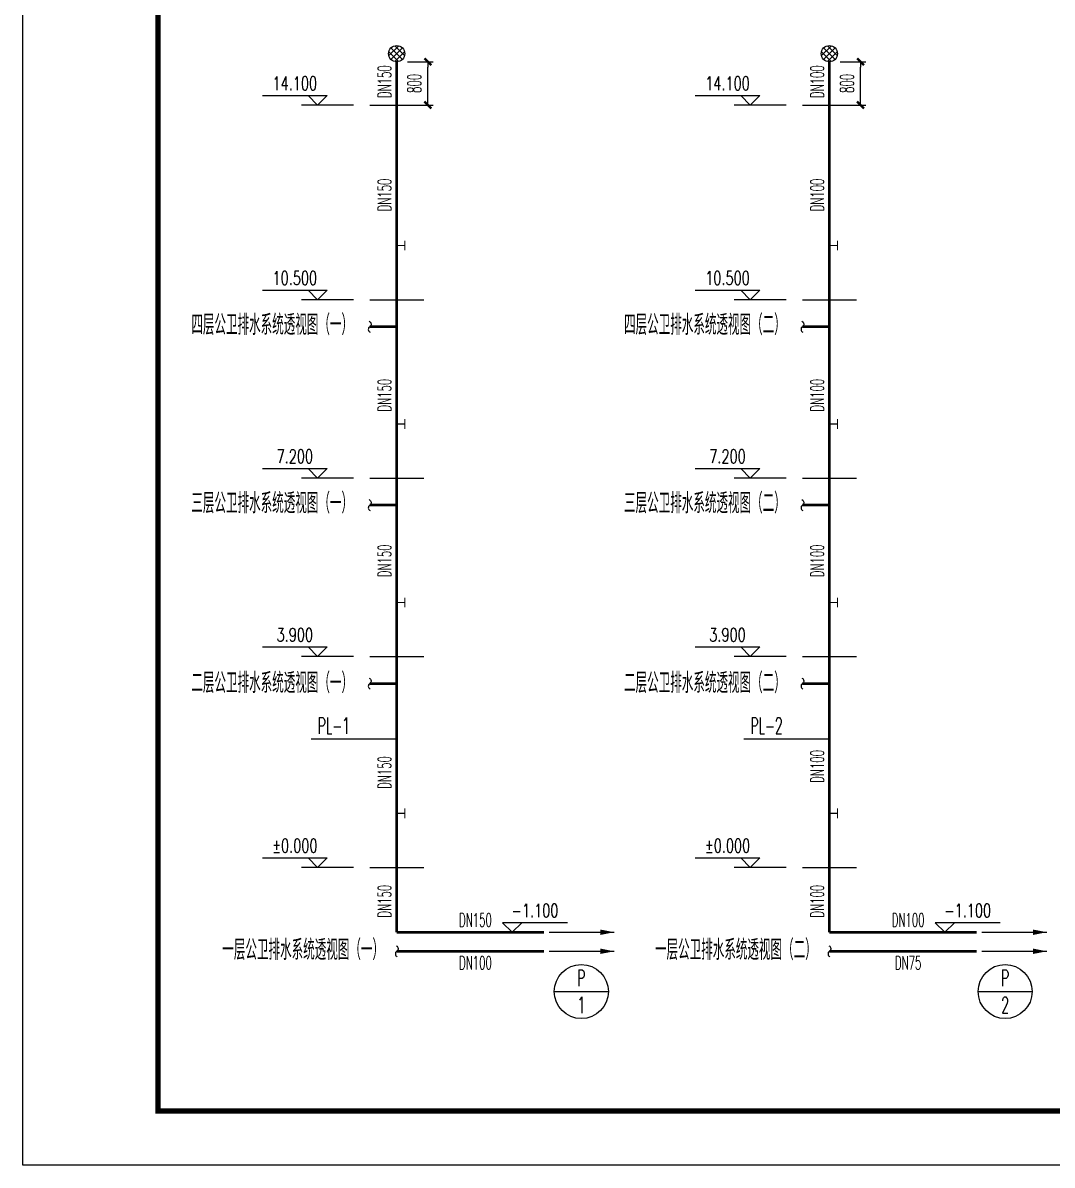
# Model space of a CAD drawing. Header units: inches. Extents: x -1293886 to -986005, y -15154 to 203628.
# Drawn here: x -1126530 to -1107481, y 64437 to 85565 of the extents above; entities that cross this region are included whole.
import ezdxf
from ezdxf.enums import TextEntityAlignment as Align

# ---------------------------------------------------------------- set-up
doc = ezdxf.new("R2010")
doc.units = ezdxf.units.IN
doc.header["$LTSCALE"] = 100
doc.header["$MEASUREMENT"] = 0
doc.linetypes.add('CONTINOUS', pattern=[0])
doc.layers.get('0').update_dxf_attribs({"color": 252})
doc.layers.add('nb-plugin', color=7, linetype='Continuous', true_color=0xffffff)
for name, color, linetype in [('TK', 142, 'Continuous'), ('W_DIM', 4, 'Continuous'), ('W_DIM_EV', 4, 'Continuous'), ('WP_P', 2, 'Continuous'), ('WP_P_DN', 4, 'Continuous'), ('WP_P_EV', 4, 'Continuous'), ('WP_P_LGBH', 4, 'Continuous'), ('WP_P_PJ', 7, 'Continuous'), ('WW_PJ', 7, 'Continuous'), ('中文', 3, 'Continuous')]:
    doc.layers.add(name, color=color, linetype=linetype)
doc.styles.add('CZH', font='bzxw.shx', dxfattribs={"width": 0.7, "bigfont": 'bzhz.shx'})
doc.styles.add('HZ', font='SIMPLEX.SHX', dxfattribs={"width": 0.55, "bigfont": 'HZTXT.SHX'})
doc.styles.add('HZ2', font='ROMAND.SHX', dxfattribs={"width": 0.7, "bigfont": 'HZTXT.SHX'})
doc.styles.get("Standard").update_dxf_attribs({"font": 'txt.shx', "bigfont": 'bzhz.shx'})
doc.dimstyles.new('ISO-25', dxfattribs={"dimtxt": 2.5, "dimasz": 2.5, "dimexe": 1.25, "dimexo": 0.625, "dimtad": 1, "dimtxsty": 'Standard', "dimcen": 2.5, "dimadec": 0, "dimazin": 0, "dimtfac": 1, "dimtmove": 0, "dimatfit": 3, "dimfxl": 0, "dimarcsym": 0})

# ---------------------------------------------------------------- blocks, each defined once
blk = doc.blocks.new('$BG_1')
blk.add_lwpolyline([(10.23, 1.77), (-1.77, 1.77), (0, 0), (1.77, 1.77)])
at = {"style": 'HZ', "width": 0.7}
blk.add_attdef('BG', text='', height=2.5, dxfattribs=at).set_placement((4.22, 2.77), align=Align.CENTER)
blk = doc.blocks.new('_arrow1')
blk.add_line((-600, 0), (600, 0))
blk.add_lwpolyline([(600, 0, 0, 100, 0), (345, 0, 100, 100, 0)], format="xyseb")
blk = doc.blocks.new('$PS016_1')
at = {"const_width": 20}
for points in [[(0, 0), (150, 0)], [(150, 90), (150, -90)]]:
    blk.add_lwpolyline(points, dxfattribs=at)
blk = doc.blocks.new('$DGFH')
blk.add_lwpolyline([(0.07, -1.01, -0.575183), (0, 0, 0.604745), (-0.11, 1.01, 16.924828)], format="xyb")
blk = doc.blocks.new('$PS013_2')
for p, q in [((-0.485, 0.377), (0.123, 0.985)), ((-0.354, 0.146), (0.354, 0.854)), ((0.354, 0.146), (-0.354, 0.854)), ((0.485, 0.377), (-0.123, 0.985)), ((0.118, 0.014), (-0.486, 0.618)), ((-0.118, 0.014), (0.486, 0.618))]:
    blk.add_line(p, q)
blk.add_circle((0, 0.5), 0.5)
blk = doc.blocks.new('$dimbk')
blk.add_line((0, 0), (-1, 0))
at = {"const_width": 0.45}
blk.add_lwpolyline([(-0.64, -0.64), (0.64, 0.64)], dxfattribs=at)
blk = doc.blocks.new('*D463')
at = {"layer": 'Defpoints', "color": 0}
for p in [(-1111604, 84845), (-1111027, 84845), (-1111604, 84045)]:
    blk.add_point(p, dxfattribs=at)
at = {"layer": 'W_DIM', "lineweight": -2}
for p, q in [((-1111404, 84845), (-1110927, 84845)), ((-1111027, 84145), (-1111027, 84745)), ((-1111404, 84045), (-1110927, 84045))]:
    blk.add_line(p, q, dxfattribs=at)
at = {"layer": 'W_DIM', "lineweight": -2, "xscale": 100, "yscale": 100, "zscale": 100}
for p, rotation in [((-1111027, 84845), 90), ((-1111027, 84045), 270)]:
    blk.add_blockref('$dimbk', p, dxfattribs=dict(at, rotation=rotation))
at = {"layer": 'W_DIM', "color": 0, "insert": (-1111277, 84445), "char_height": 250, "attachment_point": 5, "rotation": 90, "style": 'HZ'}
blk.add_mtext('800', dxfattribs=at)
blk = doc.blocks.new('*D462')
at = {"layer": 'Defpoints', "color": 0}
for p in [(-1119611, 84845), (-1119034, 84845), (-1119611, 84045)]:
    blk.add_point(p, dxfattribs=at)
at = {"layer": 'W_DIM', "lineweight": -2}
for p, q in [((-1119411, 84845), (-1118934, 84845)), ((-1119034, 84145), (-1119034, 84745)), ((-1119411, 84045), (-1118934, 84045))]:
    blk.add_line(p, q, dxfattribs=at)
at = {"layer": 'W_DIM', "lineweight": -2, "xscale": 100, "yscale": 100, "zscale": 100}
for p, rotation in [((-1119034, 84845), 90), ((-1119034, 84045), 270)]:
    blk.add_blockref('$dimbk', p, dxfattribs=dict(at, rotation=rotation))
at = {"layer": 'W_DIM', "color": 0, "insert": (-1119284, 84445), "char_height": 250, "attachment_point": 5, "rotation": 90, "style": 'HZ'}
blk.add_mtext('800', dxfattribs=at)
blk = doc.blocks.new('nb-594-420-1-100-fcad1de8-10a4-49cb-aec2-0e0b03f73acf')
at = {"layer": 'W_DIM', "color": 7, "true_color": 0xffffff}
blk.add_lwpolyline([(0, 0), (0, 42000), (59400, 42000), (59400, 0)], close=True, dxfattribs=at)

msp = doc.modelspace()

# ---------------------------------------------------------------- linework, layer by layer
at = {"layer": 'TK'}
msp.add_lwpolyline([(-1126529.9, 64437.1), (-1126529.9, 106437.1), (-1067129.9, 106437.1), (-1067129.9, 64437.1)], close=True, dxfattribs=at)
at = {"layer": 'TK', "const_width": 100}
msp.add_lwpolyline([(-1124029.9, 65437.1), (-1124029.9, 105437.1), (-1068129.9, 105437.1), (-1068129.9, 65437.1)], close=True, dxfattribs=at)
at = {"layer": 'W_DIM'}
for p, q in [((-1120111.1, 84044.9), (-1119111.1, 84044.9)), ((-1112103.6, 84044.9), (-1111103.6, 84044.9)), ((-1120111.1, 80444.9), (-1119111.1, 80444.9)), ((-1112103.6, 80444.9), (-1111103.6, 80444.9)), ((-1120111.1, 77144.9), (-1119111.1, 77144.9)), ((-1112103.6, 77144.9), (-1111103.6, 77144.9)), ((-1120111.1, 73844.9), (-1119111.1, 73844.9)), ((-1112103.6, 73844.9), (-1111103.6, 73844.9)), ((-1120111.1, 69944.9), (-1119111.1, 69944.9)), ((-1112103.6, 69944.9), (-1111103.6, 69944.9)), ((-1116694.3, 67648.2), (-1115694.3, 67648.2)), ((-1108850.9, 67648.2), (-1107850.9, 67648.2))]:
    msp.add_line(p, q, dxfattribs=at)
for centre in [(-1116194.3, 67648.2), (-1108350.9, 67648.2)]:
    msp.add_circle(centre, 500, dxfattribs=at)
at = {"layer": 'W_DIM_EV'}
for p, q in [((-1120411.1, 84044.9), (-1121374.3, 84044.9)), ((-1112403.6, 84044.9), (-1113366.8, 84044.9)), ((-1120411.1, 80444.9), (-1121374.3, 80444.9)), ((-1112403.6, 80444.9), (-1113366.8, 80444.9)), ((-1120411.1, 77144.9), (-1121374.3, 77144.9)), ((-1112403.6, 77144.9), (-1113366.8, 77144.9)), ((-1120411.1, 73844.9), (-1121374.3, 73844.9)), ((-1112403.6, 73844.9), (-1113366.8, 73844.9)), ((-1120411.1, 69944.9), (-1121374.3, 69944.9)), ((-1112403.6, 69944.9), (-1113366.8, 69944.9))]:
    msp.add_line(p, q, dxfattribs=at)
at = {"layer": 'WP_P', "linetype": 'CONTINOUS', "const_width": 50}
for points in [[(-1119611.1, 84844.9), (-1119611.1, 84044.9)], [(-1111603.6, 84844.9), (-1111603.6, 84044.9)], [(-1119611.1, 84044.9), (-1119611.1, 69944.9)], [(-1111603.6, 84044.9), (-1111603.6, 69944.9)], [(-1120111.1, 79944.9), (-1119611.1, 79944.9)], [(-1112103.6, 79944.9), (-1111603.6, 79944.9)], [(-1120111.1, 76644.9), (-1119611.1, 76644.9)], [(-1112103.6, 76644.9), (-1111603.6, 76644.9)], [(-1120111.1, 73344.9), (-1119611.1, 73344.9)], [(-1112103.6, 73344.9), (-1111603.6, 73344.9)], [(-1119611.1, 69944.9), (-1119611.1, 68744.9)], [(-1111603.6, 69944.9), (-1111603.6, 68744.9)], [(-1119611.1, 68744.9), (-1116887.3, 68744.9)], [(-1111603.6, 68744.9), (-1108879.8, 68744.9)], [(-1119611.1, 68392.9), (-1116887.3, 68392.9)], [(-1111603.6, 68392.9), (-1108879.8, 68392.9)]]:
    msp.add_lwpolyline(points, dxfattribs=at)
at = {"layer": 'WP_P_LGBH'}
for points in [[(-1119625.9, 72315), (-1120354.2, 72315), (-1120354.2, 72315), (-1121194.2, 72315)], [(-1111618.4, 72315), (-1112346.7, 72315), (-1112346.7, 72315), (-1113186.7, 72315)]]:
    msp.add_lwpolyline(points, dxfattribs=at)

# ---------------------------------------------------------------- block references
at = {"layer": 'nb-plugin'}
msp.add_blockref('nb-594-420-1-100-fcad1de8-10a4-49cb-aec2-0e0b03f73acf', (-1126529.9, 64437.1), dxfattribs=at)
at = {"layer": 'W_DIM_EV'}
ref = msp.add_blockref('$BG_1', (-1121074.3, 84044.9), dxfattribs=dict(at, xscale=-100, yscale=100, zscale=100))
ref.add_attrib('BG', '14.100', dxfattribs={"layer": '0', "height": 250, "style": 'HZ', "width": 0.7}).set_placement((-1121496.5, 84321.7), align=Align.CENTER)
ref = msp.add_blockref('$BG_1', (-1113066.8, 84044.9), dxfattribs=dict(at, xscale=-100, yscale=100, zscale=100))
ref.add_attrib('BG', '14.100', dxfattribs={"layer": '0', "height": 250, "style": 'HZ', "width": 0.7}).set_placement((-1113488.9, 84321.7), align=Align.CENTER)
ref = msp.add_blockref('$BG_1', (-1121074.3, 80444.9), dxfattribs=dict(at, xscale=-100, yscale=100, zscale=100))
ref.add_attrib('BG', '10.500', dxfattribs={"layer": '0', "height": 250, "style": 'HZ', "width": 0.7}).set_placement((-1121496.5, 80721.7), align=Align.CENTER)
ref = msp.add_blockref('$BG_1', (-1113066.8, 80444.9), dxfattribs=dict(at, xscale=-100, yscale=100, zscale=100))
ref.add_attrib('BG', '10.500', dxfattribs={"layer": '0', "height": 250, "style": 'HZ', "width": 0.7}).set_placement((-1113488.9, 80721.7), align=Align.CENTER)
ref = msp.add_blockref('$BG_1', (-1121074.3, 77144.9), dxfattribs=dict(at, xscale=-100, yscale=100, zscale=100))
ref.add_attrib('BG', '7.200', dxfattribs={"layer": '0', "height": 250, "style": 'HZ', "width": 0.7}).set_placement((-1121496.5, 77421.7), align=Align.CENTER)
ref = msp.add_blockref('$BG_1', (-1113066.8, 77144.9), dxfattribs=dict(at, xscale=-100, yscale=100, zscale=100))
ref.add_attrib('BG', '7.200', dxfattribs={"layer": '0', "height": 250, "style": 'HZ', "width": 0.7}).set_placement((-1113488.9, 77421.7), align=Align.CENTER)
ref = msp.add_blockref('$BG_1', (-1121074.3, 73844.9), dxfattribs=dict(at, xscale=-100, yscale=100, zscale=100))
ref.add_attrib('BG', '3.900', dxfattribs={"layer": '0', "height": 250, "style": 'HZ', "width": 0.7}).set_placement((-1121496.5, 74121.7), align=Align.CENTER)
ref = msp.add_blockref('$BG_1', (-1113066.8, 73844.9), dxfattribs=dict(at, xscale=-100, yscale=100, zscale=100))
ref.add_attrib('BG', '3.900', dxfattribs={"layer": '0', "height": 250, "style": 'HZ', "width": 0.7}).set_placement((-1113488.9, 74121.7), align=Align.CENTER)
ref = msp.add_blockref('$BG_1', (-1121074.3, 69944.9), dxfattribs=dict(at, xscale=-100, yscale=100, zscale=100))
ref.add_attrib('BG', '%%P0.000', dxfattribs={"layer": '0', "height": 250, "style": 'HZ', "width": 0.7}).set_placement((-1121496.5, 70221.7), align=Align.CENTER)
ref = msp.add_blockref('$BG_1', (-1113066.8, 69944.9), dxfattribs=dict(at, xscale=-100, yscale=100, zscale=100))
ref.add_attrib('BG', '%%P0.000', dxfattribs={"layer": '0', "height": 250, "style": 'HZ', "width": 0.7}).set_placement((-1113488.9, 70221.7), align=Align.CENTER)
at = {"layer": 'WP_P_DN'}
for p in [(-1116187.3, 68744.9), (-1108179.8, 68744.9), (-1116187.3, 68392.9), (-1108179.8, 68392.9)]:
    msp.add_blockref('_arrow1', p, dxfattribs=at)
at = {"layer": 'WP_P_EV', "xscale": 100, "yscale": 100, "zscale": 100}
for p in [(-1117475.1, 68744.9), (-1109467.6, 68744.9)]:
    msp.add_blockref('$BG_1', p, dxfattribs=at).add_auto_attribs({'BG': '-1.100'})
at = {"layer": 'WP_P_PJ', "xscale": 300, "yscale": 300, "zscale": 300}
for p in [(-1119611.1, 84844.9), (-1111603.6, 84844.9)]:
    msp.add_blockref('$PS013_2', p, dxfattribs=at)
at = {"layer": 'WP_P_PJ'}
for p in [(-1119611.1, 81444.9), (-1111603.6, 81444.9), (-1119611.1, 78144.9), (-1111603.6, 78144.9), (-1119611.1, 74844.9), (-1111603.6, 74844.9), (-1119611.1, 70944.9), (-1111603.6, 70944.9)]:
    msp.add_blockref('$PS016_1', p, dxfattribs=at)
at = {"layer": 'WP_P_PJ', "xscale": 100, "yscale": 100, "zscale": 100, "rotation": 180}
for p in [(-1119611.1, 68392.9), (-1111603.6, 68392.9)]:
    msp.add_blockref('$DGFH', p, dxfattribs=at)
at = {"layer": 'WW_PJ', "xscale": 100, "yscale": 100, "zscale": 100, "rotation": 180}
for p in [(-1120111.1, 79944.9), (-1112103.6, 79944.9), (-1120111.1, 76644.9), (-1112103.6, 76644.9), (-1120111.1, 73344.9), (-1112103.6, 73344.9)]:
    msp.add_blockref('$DGFH', p, dxfattribs=at)

# ---------------------------------------------------------------- texts
at = {"layer": 'W_DIM', "style": 'HZ', "width": 0.55}
for s, p in [('P', (-1116194.3, 67898.2)), ('P', (-1108350.9, 67898.2)), ('1', (-1116194.3, 67398.2)), ('2', (-1108350.9, 67398.2))]:
    msp.add_text(s, height=300, dxfattribs=at).set_placement(p, align=Align.MIDDLE)
at = {"layer": 'WP_P_DN', "style": 'HZ', "width": 0.55}
for s, p in [('DN150', (-1119836.1, 84476.7)), ('DN100', (-1111828.6, 84476.7)), ('DN150', (-1119836.1, 82380.8)), ('DN100', (-1111828.6, 82380.8)), ('DN150', (-1119836.1, 78677.9)), ('DN100', (-1111828.6, 78677.9)), ('DN150', (-1119836.1, 75614)), ('DN100', (-1111828.6, 75614)), ('DN100', (-1111828.6, 71811.8)), ('DN150', (-1119836.1, 71699)), ('DN150', (-1119836.1, 69319)), ('DN100', (-1111828.6, 69319))]:
    msp.add_text(s, height=250, rotation=90, dxfattribs=at).set_placement(p, align=Align.MIDDLE)
for s, p in [('DN150', (-1118153.4, 68969.9)), ('DN100', (-1110145.9, 68969.9)), ('DN100', (-1118153.4, 68179.8)), ('DN75', (-1110145.9, 68179.8))]:
    msp.add_text(s, height=250, dxfattribs=at).set_placement(p, align=Align.MIDDLE)
at = {"layer": 'WP_P_LGBH', "style": 'HZ2', "width": 0.55}
for s, p in [('PL-1', (-1120774.2, 72415)), ('PL-2', (-1112766.7, 72415))]:
    msp.add_text(s, height=300, dxfattribs=at).set_placement(p, align=Align.CENTER)
at = {"layer": '中文', "style": 'CZH', "width": 0.6}
for s, p in [('四层公卫排水系统透视图（一）', (-1123411.1, 79793.5)), ('四层公卫排水系统透视图（二）', (-1115403.6, 79793.5)), ('三层公卫排水系统透视图（一）', (-1123411.1, 76493.5)), ('三层公卫排水系统透视图（二）', (-1115403.6, 76493.5)), ('二层公卫排水系统透视图（一）', (-1123411.1, 73169.6)), ('二层公卫排水系统透视图（二）', (-1115403.6, 73169.6)), ('一层公卫排水系统透视图（一）', (-1122838, 68233.4)), ('一层公卫排水系统透视图（二）', (-1114830.5, 68233.4))]:
    msp.add_text(s, height=375, dxfattribs=at).set_placement(p)

# ---------------------------------------------------------------- dimensions: what is measured, and where the dimension line sits
at = {"layer": 'W_DIM'}
for p1, p2, picture, middle in [((-1119611.1, 84044.9), (-1119611.1, 84844.9), '*D462', (-1119284.1, 84444.9)), ((-1111603.6, 84044.9), (-1111603.6, 84844.9), '*D463', (-1111276.6, 84444.9))]:
    dim = msp.add_aligned_dim(p1=p1, p2=p2, distance=-577.1, dimstyle='ISO-25', override={"dimscale": 100, "dimasz": 1, "dimexe": 1, "dimexo": 2, "dimgap": 1.25, "dimdec": 0, "dimzin": 0, "dimdsep": 46, "dimtxsty": 'HZ', "dimblk": '$dimbk', "dimcen": 2, "dimclrd": 256, "dimclre": 256, "dimadec": 2, "dimtdec": 0, "dimtix": 1, "dimtmove": 2}, dxfattribs=at)
    dim.commit()
    dim.dimension.update_dxf_attribs({"geometry": picture, "text_midpoint": middle})

doc.saveas('drawing.dxf')
